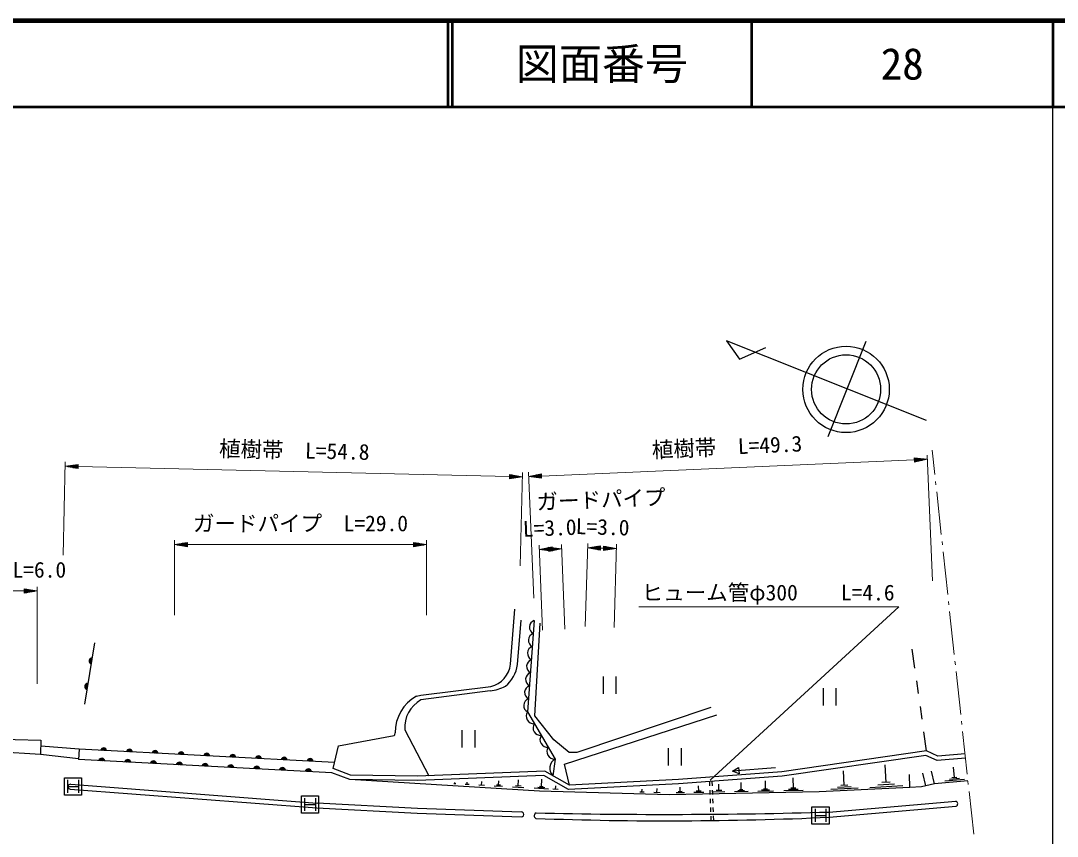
# Model space of a CAD drawing. Units: millimetres, scale not verified. Extents: x 40000 to 680000, y 20000 to 380000.
# Drawn here: x 459139 to 579500, y 285290 to 380000 of the extents above; entities that cross this region are included whole.
import ezdxf
from ezdxf.enums import TextEntityAlignment as Align

# ---------------------------------------------------------------- set-up
doc = ezdxf.new("R2010")
doc.units = ezdxf.units.MM
doc.header["$LTSCALE"] = 1000
for name, color, linetype, lineweight in [('M-BGD', 7, 'Continuous', 25), ('M-BGD-HTXT', 7, 'Continuous', 13), ('M-STR-HTXT', 7, 'Continuous', 13), ('M-STR-STRC', 7, 'Continuous', 25), ('M-STR-STRD', 7, 'Continuous', 25), ('M-TTL', 2, 'Continuous', 140), ('M-TTL-BAND', 7, 'Continuous', 25), ('M-TTL-LINE', 7, 'Continuous', 50)]:
    doc.layers.add(name, color=color, linetype=linetype, lineweight=lineweight)
doc.layers.add('M-TTL-TXT', color=7, linetype='Continuous')
doc.styles.add('ＭＳ ゴシック', font='')
doc.styles.get('ＭＳ ゴシック').set_extended_font_data('MS Gothic')

msp = doc.modelspace()

# ---------------------------------------------------------------- linework, layer by layer
at = {"layer": 'M-BGD'}
for p, q in [((541098, 342819), (542608, 340703)), ((564331, 333586), (541098, 342819)), ((542608, 340703), (545675, 342063)), ((552879, 331703), (557326, 342793)), ((516000, 305286), (516515, 311655)), ((516818, 305220), (517234, 310374)), ((467712, 307746), (466540, 300612)), ((562967, 304827), (562655, 307026)), ((526754, 303829), (526754, 301829)), ((528254, 303829), (528254, 301829)), ((563389, 301856), (563178, 303342)), ((513652, 302191), (505611, 301129)), ((552299, 302484), (552299, 300484)), ((553799, 302484), (553799, 300484)), ((563811, 298886), (563600, 300371)), ((503745, 297648), (506544, 292307)), ((510369, 297611), (510369, 295611)), ((511869, 297611), (511869, 295611)), ((564334, 295201), (564021, 297401)), ((455456, 295204), (461435, 294809)), ((465909, 295389), (461458, 295761)), ((465909, 295389), (465853, 294194)), ((495588, 293859), (465909, 295389)), ((534317, 295510), (534317, 293510)), ((535817, 295510), (535817, 293510)), ((564334, 295201), (547508, 292784)), ((565630, 294588), (564334, 295201)), ((461435, 294809), (465859, 294330)), ((495245, 292676), (465853, 294194)), ((564256, 294685), (547562, 292287)), ((565539, 294078), (564256, 294685)), ((568839, 294372), (565539, 294078)), ((568795, 294870), (565630, 294588)), ((497357, 291898), (495245, 292676)), ((497450, 292397), (495418, 293145)), ((520000, 292848), (505201, 292252)), ((522874, 291238), (520000, 292848)), ((547508, 292784), (535506, 291869)), ((541787, 292841), (542504, 293275)), ((546771, 293242), (541787, 292841)), ((542564, 292527), (541787, 292841)), ((542504, 293275), (542564, 292527)), ((554770, 291209), (554684, 292908)), ((559619, 291546), (559514, 293601)), ((564232, 291144), (563884, 292604)), ((565236, 291383), (564888, 292843)), ((567549, 292101), (567450, 293325)), ((505207, 291752), (497357, 291898)), ((505201, 292252), (497450, 292397)), ((519879, 292343), (505207, 291752)), ((509660, 291371), (509433, 291384)), ((509547, 291378), (509555, 291529)), ((511197, 291285), (510762, 291309)), ((510980, 291297), (510996, 291587)), ((512655, 291203), (512680, 291655)), ((514621, 291222), (514650, 291734)), ((516914, 291137), (516952, 291827)), ((519595, 291039), (519645, 291935)), ((522755, 290731), (519879, 292343)), ((535537, 291370), (522755, 290731)), ((535506, 291869), (522874, 291238)), ((547562, 292287), (535537, 291370)), ((539159, 291129), (539138, 291645)), ((539458, 291141), (539438, 291657)), ((540219, 290603), (540206, 291326)), ((542798, 290680), (542783, 291522)), ((545623, 290764), (545605, 291737)), ((548857, 290877), (548835, 292069)), ((560596, 291338), (558668, 291240)), ((560101, 291570), (559137, 291521)), ((562386, 290972), (562326, 292470)), ((569123, 291745), (565236, 291383)), ((568722, 291886), (566425, 291702)), ((568135, 291993), (566987, 291901)), ((567836, 292124), (567262, 292078)), ((512993, 291184), (512316, 291222)), ((515094, 291067), (514133, 291120)), ((514861, 291208), (514381, 291235)), ((517550, 290929), (516258, 291001)), ((517237, 291119), (516591, 291156)), ((520422, 290768), (518742, 290862)), ((520008, 290904), (519169, 290951)), ((519805, 291027), (519385, 291051)), ((521560, 290704), (520907, 290741)), ((521234, 290723), (521258, 291158)), ((531542, 290396), (531009, 290410)), ((531275, 290403), (531285, 290758)), ((533377, 290345), (532642, 290365)), ((533009, 290355), (533023, 290845)), ((536198, 290349), (535235, 290331)), ((535955, 290473), (535473, 290464)), ((535714, 290469), (535705, 290982)), ((538442, 290390), (537292, 290369)), ((538152, 290538), (537576, 290527)), ((537864, 290533), (537853, 291146)), ((539199, 290130), (539179, 290629)), ((539498, 290142), (539478, 290641)), ((540900, 290434), (539544, 290410)), ((540558, 290609), (539880, 290597)), ((543592, 290483), (542012, 290455)), ((543195, 290581), (542405, 290567)), ((542996, 290683), (542601, 290676)), ((546540, 290537), (544715, 290504)), ((546082, 290650), (545169, 290634)), ((545851, 290768), (545395, 290760)), ((549979, 290599), (547745, 290559)), ((549418, 290738), (548301, 290718)), ((549136, 290882), (548577, 290872)), ((556385, 290866), (553199, 290703)), ((555578, 291037), (553985, 290956)), ((555169, 291229), (554372, 291189)), ((561572, 291130), (557718, 290934)), ((539239, 289130), (539219, 289630)), ((539538, 289142), (539518, 289642)), ((539278, 288131), (539258, 288631)), ((539578, 288143), (539558, 288643)), ((539319, 287116), (539298, 287632)), ((539619, 287128), (539598, 287644))]:
    msp.add_line(p, q, dxfattribs=at)
for points in [[(518765, 310351), (517982, 299735), (521188, 294261), (520941, 292321)], [(539261, 300258), (523729, 295033), (522827, 295033), (521045, 296482), (518837, 299284), (519454, 310054)], [(505089, 301563), (505580, 301688), (513731, 302688)], [(522874, 291238), (522280, 293667), (539950, 299379)], [(495418, 293145), (496051, 295802), (502511, 296990), (502588, 297084), (502625, 297316)], [(455489, 296595), (461475, 296450), (461435, 294809)], [(562386, 290972), (551841, 290433), (534424, 290117), (519383, 290528), (497357, 291898)], [(565236, 291383), (563729, 291025), (562386, 290972)]]:
    msp.add_lwpolyline(points, dxfattribs=at)
for radius in [5016, 4013]:
    msp.add_circle((554976, 337189), radius, dxfattribs=at)
for centre, radius, start, end in [((519037, 309569), 828, 109.12113, 242.4344), ((518925, 308052), 828, 109.12113, 242.4344), ((518813, 306536), 828, 109.12113, 242.4344), ((467423, 305651), 354, 89.46787, 251.87305), ((467423, 305651), 283, 91.69191, 249.64901), ((467423, 305651), 212, 95.43824, 245.90268), ((467423, 305651), 142, 103.14997, 238.19095), ((467423, 305651), 100, 113.46763, 227.87329), ((467423, 305651), 100, 113.46763, 227.87329), ((518701, 305019), 828, 109.12113, 242.4344), ((513079, 305547), 2933, 282.84236, 354.89793), ((512991, 305719), 3859, 309.02971, 352.57353), ((518589, 303503), 828, 109.12113, 242.4344), ((466937, 302690), 354, 89.46787, 251.87305), ((466937, 302690), 283, 91.69191, 249.64901), ((466937, 302690), 212, 95.43824, 245.90268), ((466937, 302690), 142, 103.14997, 238.19095), ((466937, 302690), 100, 113.46763, 227.87329), ((466937, 302690), 100, 113.46763, 227.87329), ((513321, 306508), 4330, 274.38487, 299.01361), ((518477, 301986), 828, 109.12113, 242.4344), ((507445, 297358), 4820, 119.26137, 180.49807), ((507345, 297959), 3613, 118.68485, 184.95063), ((518365, 300469), 828, 109.12113, 242.4344), ((518709, 299242), 879, 145.89351, 274.82008), ((519511, 297874), 879, 145.89351, 274.82008), ((520312, 296505), 879, 145.89351, 274.82008), ((468761, 295188), 354, 5.84455, 168.24972), ((468761, 295188), 283, 8.06858, 166.02568), ((468761, 295188), 212, 11.81491, 162.27936), ((468761, 295188), 142, 19.52664, 154.56763), ((468761, 295188), 100, 29.8443, 144.24997), ((468761, 295188), 100, 29.8443, 144.24997), ((471757, 295034), 354, 5.84455, 168.24972), ((471757, 295034), 283, 8.06858, 166.02568), ((471757, 295034), 212, 11.81491, 162.27936), ((471757, 295034), 142, 19.52664, 154.56763), ((471757, 295034), 100, 29.8443, 144.24997), ((471757, 295034), 100, 29.8443, 144.24997), ((474753, 294879), 354, 5.84455, 168.24972), ((474753, 294879), 283, 8.06858, 166.02568), ((474753, 294879), 212, 11.81491, 162.27936), ((474753, 294879), 142, 19.52664, 154.56763), ((474753, 294879), 100, 29.8443, 144.24997), ((474753, 294879), 100, 29.8443, 144.24997), ((477750, 294724), 354, 5.84455, 168.24972), ((477750, 294724), 283, 8.06858, 166.02568), ((477750, 294724), 212, 11.81491, 162.27936), ((480746, 294570), 354, 5.84455, 168.24972), ((521114, 295137), 879, 145.89351, 274.82008), ((468562, 294000), 354, 5.84188, 168.24706), ((468562, 294000), 283, 8.06592, 166.02302), ((468562, 294000), 212, 11.81224, 162.27669), ((468562, 294000), 142, 19.52397, 154.56496), ((468562, 294000), 100, 29.84163, 144.2473), ((468562, 294000), 100, 29.84163, 144.2473), ((471558, 293845), 354, 5.84188, 168.24706), ((471558, 293845), 283, 8.06592, 166.02302), ((471558, 293845), 212, 11.81224, 162.27669), ((471558, 293845), 142, 19.52397, 154.56496), ((471558, 293845), 100, 29.84163, 144.2473), ((471558, 293845), 100, 29.84163, 144.2473), ((474554, 293690), 354, 5.84188, 168.24706), ((474554, 293690), 283, 8.06592, 166.02302), ((474554, 293690), 212, 11.81224, 162.27669), ((474554, 293690), 142, 19.52397, 154.56496), ((474554, 293690), 100, 29.84163, 144.2473), ((474554, 293690), 100, 29.84163, 144.2473), ((477550, 293536), 354, 5.84188, 168.24706), ((477550, 293536), 283, 8.06592, 166.02302), ((477550, 293536), 212, 11.81224, 162.27669), ((477750, 294724), 142, 19.52664, 154.56763), ((477750, 294724), 100, 29.8443, 144.24997), ((477750, 294724), 100, 29.8443, 144.24997), ((480546, 293381), 354, 5.84188, 168.24706), ((480746, 294570), 283, 8.06858, 166.02568), ((480746, 294570), 212, 11.81491, 162.27936), ((480746, 294570), 142, 19.52664, 154.56763), ((480746, 294570), 100, 29.8443, 144.24997), ((480746, 294570), 100, 29.8443, 144.24997), ((483742, 294415), 354, 5.84455, 168.24972), ((483742, 294415), 283, 8.06858, 166.02568), ((483742, 294415), 212, 11.81491, 162.27936), ((483742, 294415), 142, 19.52664, 154.56763), ((483742, 294415), 100, 29.8443, 144.24997), ((483742, 294415), 100, 29.8443, 144.24997), ((486738, 294261), 354, 5.84455, 168.24972), ((486738, 294261), 283, 8.06858, 166.02568), ((486738, 294261), 212, 11.81491, 162.27936), ((486738, 294261), 142, 19.52664, 154.56763), ((486738, 294261), 100, 29.8443, 144.24997), ((486738, 294261), 100, 29.8443, 144.24997), ((489734, 294106), 354, 5.84455, 168.24972), ((489734, 294106), 283, 8.06858, 166.02568), ((489734, 294106), 212, 11.81491, 162.27936), ((489734, 294106), 142, 19.52664, 154.56763), ((489734, 294106), 100, 29.8443, 144.24997), ((489734, 294106), 100, 29.8443, 144.24997), ((492730, 293952), 354, 5.84455, 168.24972), ((492730, 293952), 283, 8.06858, 166.02568), ((492730, 293952), 212, 11.81491, 162.27936), ((492730, 293952), 142, 19.52664, 154.56763), ((492730, 293952), 100, 29.8443, 144.24997), ((492730, 293952), 100, 29.8443, 144.24997), ((521765, 293202), 1206, 118.59306, 226.9106), ((477550, 293536), 142, 19.52397, 154.56496), ((477550, 293536), 100, 29.84163, 144.2473), ((477550, 293536), 100, 29.84163, 144.2473), ((480546, 293381), 283, 8.06592, 166.02302), ((480546, 293381), 212, 11.81224, 162.27669), ((480546, 293381), 142, 19.52397, 154.56496), ((480546, 293381), 100, 29.84163, 144.2473), ((480546, 293381), 100, 29.84163, 144.2473), ((483542, 293226), 354, 5.84188, 168.24706), ((483542, 293226), 283, 8.06592, 166.02302), ((483542, 293226), 212, 11.81224, 162.27669), ((483542, 293226), 142, 19.52397, 154.56496), ((483542, 293226), 100, 29.84163, 144.2473), ((483542, 293226), 100, 29.84163, 144.2473), ((486538, 293072), 354, 5.84188, 168.24706), ((486538, 293072), 283, 8.06592, 166.02302), ((486538, 293072), 212, 11.81224, 162.27669), ((486538, 293072), 142, 19.52397, 154.56496), ((486538, 293072), 100, 29.84163, 144.2473), ((486538, 293072), 100, 29.84163, 144.2473), ((489534, 292917), 354, 5.84188, 168.24706), ((489534, 292917), 283, 8.06592, 166.02302), ((489534, 292917), 212, 11.81224, 162.27669), ((489534, 292917), 142, 19.52397, 154.56496), ((489534, 292917), 100, 29.84163, 144.2473), ((489534, 292917), 100, 29.84163, 144.2473), ((492530, 292762), 354, 5.84188, 168.24706), ((492530, 292762), 283, 8.06592, 166.02302), ((492530, 292762), 212, 11.81224, 162.27669), ((492530, 292762), 142, 19.52397, 154.56496), ((492530, 292762), 100, 29.84163, 144.2473), ((492530, 292762), 100, 29.84163, 144.2473)]:
    msp.add_arc(centre, radius, start, end, dxfattribs=at)
at = {"layer": 'M-BGD-HTXT'}
for p, q in [((565281, 327286), (564976, 330110)), ((565410, 326093), (565367, 326491)), ((566034, 320327), (565496, 325298)), ((566162, 319133), (566119, 319531)), ((566786, 313367), (566248, 318338)), ((566915, 312174), (566872, 312572)), ((567538, 306408), (567001, 311379)), ((567667, 305215), (567624, 305612)), ((568291, 299448), (567753, 304419)), ((568420, 298255), (568377, 298653)), ((569043, 292489), (568506, 297460)), ((569172, 291296), (569129, 291693)), ((569795, 285529), (569258, 290500))]:
    msp.add_line(p, q, dxfattribs=at)
at = {"layer": 'M-STR-HTXT'}
for p, q in [((464059, 317942), (464311, 328765)), ((519613, 327127), (562898, 329001)), ((564396, 329066), (562887, 329251)), ((562887, 329251), (562909, 328752)), ((563189, 329214), (562889, 329201)), ((562891, 329151), (563491, 329177)), ((563793, 329140), (562893, 329101)), ((562896, 329051), (564094, 329103)), ((564396, 329066), (562898, 329001)), ((562900, 328951), (564099, 329003)), ((563801, 328940), (562902, 328901)), ((562904, 328851), (563504, 328877)), ((563206, 328814), (562906, 328801)), ((564396, 329066), (562909, 328752)), ((565007, 314964), (564375, 329566)), ((464299, 328266), (465805, 328481)), ((464299, 328266), (465793, 327981)), ((464299, 328266), (465799, 328231)), ((465798, 328181), (464598, 328209)), ((465800, 328281), (464600, 328309)), ((464897, 328152), (465797, 328131)), ((464901, 328352), (465801, 328331)), ((465795, 328081), (465196, 328095)), ((465802, 328381), (465203, 328395)), ((465494, 328038), (465794, 328031)), ((465504, 328438), (465804, 328431)), ((465793, 327981), (465805, 328481)), ((465799, 328231), (515886, 327066)), ((517146, 316707), (517397, 327531)), ((518725, 312960), (518093, 327562)), ((515892, 327316), (515880, 326816)), ((517386, 327031), (515880, 326816)), ((516181, 326859), (515882, 326866)), ((515883, 326916), (516483, 326902)), ((516784, 326945), (515884, 326966)), ((515885, 327016), (517085, 326988)), ((517386, 327031), (515886, 327066)), ((515887, 327116), (517087, 327088)), ((516788, 327145), (515888, 327166)), ((515890, 327216), (516489, 327202)), ((516191, 327259), (515891, 327266)), ((517386, 327031), (515892, 327316)), ((518115, 327063), (519602, 327377)), ((518115, 327063), (519613, 327127)), ((518115, 327063), (519624, 326878)), ((519611, 327177), (518412, 327126)), ((519615, 327077), (518416, 327026)), ((518710, 327188), (519609, 327227)), ((518718, 326989), (519617, 327028)), ((519607, 327277), (519007, 327251)), ((519620, 326978), (519020, 326952)), ((519305, 327314), (519605, 327327)), ((519322, 326915), (519622, 326928)), ((519624, 326878), (519602, 327377)), ((476994, 310986), (476994, 319661)), ((476994, 319161), (478494, 319411)), ((476994, 319161), (478494, 318911)), ((476994, 319161), (478494, 319161)), ((478494, 319211), (477294, 319211)), ((478494, 319111), (477294, 319111)), ((477594, 319261), (478494, 319261)), ((477594, 319061), (478494, 319061)), ((478494, 319311), (477894, 319311)), ((478494, 319011), (477894, 319011)), ((478194, 319361), (478494, 319361)), ((478194, 318961), (478494, 318961)), ((478494, 318911), (478494, 319411)), ((478494, 319161), (504750, 319161)), ((506250, 319161), (504750, 319411)), ((504750, 319411), (504750, 318911)), ((505050, 319361), (504750, 319361)), ((504750, 319311), (505350, 319311)), ((505650, 319261), (504750, 319261)), ((504750, 319211), (505950, 319211)), ((506250, 319161), (504750, 318911)), ((506250, 319161), (504750, 319161)), ((504750, 319111), (505950, 319111)), ((505650, 319061), (504750, 319061)), ((504750, 319011), (505350, 319011)), ((505050, 318961), (504750, 318961)), ((506250, 310986), (506250, 319661)), ((519716, 309238), (519337, 319085)), ((522309, 309338), (521931, 319184)), ((524691, 309638), (524979, 319301)), ((524964, 318801), (526471, 319006)), ((526170, 318965), (526469, 318956)), ((526456, 318506), (526471, 319006)), ((526814, 318996), (526799, 318496)), ((528306, 318701), (526814, 318996)), ((528033, 309538), (528321, 319201)), ((519356, 318585), (520845, 318893)), ((519356, 318585), (520855, 318643)), ((519356, 318585), (520865, 318393)), ((520853, 318693), (519654, 318647)), ((520857, 318593), (519658, 318547)), ((519952, 318708), (520851, 318743)), ((519960, 318508), (520859, 318543)), ((520849, 318793), (520250, 318770)), ((520861, 318493), (520261, 318470)), ((521950, 318685), (520441, 318877)), ((520441, 318877), (520461, 318377)), ((520743, 318839), (520443, 318827)), ((520445, 318777), (521045, 318800)), ((521347, 318762), (520447, 318727)), ((520449, 318677), (521648, 318723)), ((521950, 318685), (520451, 318627)), ((520453, 318577), (521652, 318623)), ((521354, 318562), (520455, 318527)), ((520457, 318477), (521056, 318500)), ((520759, 318439), (520459, 318427)), ((521950, 318685), (520461, 318377)), ((520548, 318831), (520847, 318843)), ((520563, 318431), (520863, 318443)), ((520865, 318393), (520845, 318893)), ((524964, 318801), (526456, 318506)), ((524964, 318801), (526464, 318756)), ((526462, 318706), (525263, 318742)), ((526465, 318806), (525266, 318842)), ((525561, 318683), (526461, 318656)), ((525567, 318883), (526467, 318856)), ((526459, 318606), (525859, 318624)), ((526468, 318906), (525868, 318924)), ((526158, 318565), (526458, 318556)), ((526464, 318756), (526807, 318746)), ((528306, 318701), (526799, 318496)), ((527101, 318537), (526801, 318546)), ((526802, 318596), (527402, 318578)), ((527704, 318619), (526804, 318646)), ((526805, 318696), (528005, 318660)), ((528306, 318701), (526807, 318746)), ((526808, 318796), (528008, 318760)), ((527710, 318819), (526810, 318846)), ((526811, 318896), (527411, 318878)), ((527113, 318937), (526813, 318946)), ((461057, 302980), (461057, 314274)), ((456796, 313774), (459557, 313774)), ((461057, 313774), (459557, 314024)), ((459557, 314024), (459557, 313524)), ((459857, 313974), (459557, 313974)), ((459557, 313924), (460157, 313924)), ((460457, 313874), (459557, 313874)), ((459557, 313824), (460757, 313824)), ((461057, 313774), (459557, 313524)), ((461057, 313774), (459557, 313774)), ((459557, 313724), (460757, 313724)), ((460457, 313674), (459557, 313674)), ((459557, 313624), (460157, 313624)), ((459857, 313574), (459557, 313574))]:
    msp.add_line(p, q, dxfattribs=at)
msp.add_lwpolyline([(539209, 291800), (561121, 311932), (530921, 311932)], dxfattribs=at)
at = {"layer": 'M-STR-STRC'}
for p, q in [((464205, 290075), (464205, 292075)), ((464205, 292075), (466205, 292075)), ((464580, 291825), (464580, 290325)), ((465830, 291825), (465830, 290325)), ((466205, 292075), (466205, 290075)), ((466205, 290075), (464205, 290075)), ((464580, 291075), (465830, 291075)), ((491730, 287975), (491730, 289975)), ((491730, 289975), (493730, 289975)), ((492105, 289725), (492105, 288225)), ((492105, 288975), (493355, 288975)), ((493355, 289725), (493355, 288225)), ((493730, 289975), (493730, 287975)), ((493730, 287975), (491730, 287975)), ((551016, 286711), (551016, 288711)), ((551016, 288711), (553016, 288711)), ((551391, 288461), (551391, 286961)), ((551391, 287711), (552641, 287711)), ((552641, 288461), (552641, 286961)), ((553016, 288711), (553016, 286711)), ((553016, 286711), (551016, 286711))]:
    msp.add_line(p, q, dxfattribs=at)
at = {"layer": 'M-STR-STRD'}
for p, q in [((464940, 291329), (493564, 289153)), ((493550, 289154), (505205, 288549)), ((552962, 288100), (567723, 289369)), ((505196, 288550), (517252, 288120)), ((553013, 287500), (567775, 288769))]:
    msp.add_line(p, q, dxfattribs=at)
msp.add_lwpolyline([(464896, 290751), (493520, 288575), (505175, 287970), (517232, 287541)], dxfattribs=at)
for centre, radius, start, end in [((464920, 291040), 290, 86.04313, 265.26261), ((567604, 289057), 334, 300.69962, 69.12962), ((517259, 287830), 290, 264.53484, 91.38405), ((519112, 287676), 352, 111.90814, 243.45227), ((534053, 955129), 667297, 268.70574, 271.62382), ((534252, 711578), 424492, 267.93475, 272.53315)]:
    msp.add_arc(centre, radius, start, end, dxfattribs=at)
at = {"layer": 'M-TTL'}
msp.add_line((680000, 380000), (40000, 380000), dxfattribs=at)
at = {"layer": 'M-TTL-BAND'}
msp.add_line((579000, 20000), (579000, 370000), dxfattribs=at)
at = {"layer": 'M-TTL-LINE'}
for p, q in [((508747, 380000), (508747, 370000)), ((509247, 380000), (509247, 370000)), ((543997, 380000), (543997, 370000)), ((579000, 380000), (579000, 370000)), ((40000, 370000), (680000, 370000))]:
    msp.add_line(p, q, dxfattribs=at)

# ---------------------------------------------------------------- texts
at = {"layer": 'M-STR-HTXT', "style": 'ＭＳ ゴシック'}
for s, rotation, p in [('植樹帯  L=54.8', 358.668, (490866, 328648)), ('植樹帯  L=49.3', 2.479, (541212, 329063)), ('ガードパイプ', 2.203, (526576, 322936)), ('L=3.0', 2.203, (520615, 319634)), ('L=3.0', 358.29, (526665, 319750))]:
    msp.add_text(s, height=1833, rotation=rotation, dxfattribs=at).set_placement(p, align=Align.BOTTOM_CENTER)
for s, p in [('ガードパイプ  L=29.0', (491622, 320161)), ('側溝 L=6.0', (458176, 314774)), ('ヒューム管φ300\u3000\u3000L=4.6', (545921, 312132))]:
    msp.add_text(s, height=1833, dxfattribs=at).set_placement(p, align=Align.BOTTOM_CENTER)
at = {"layer": 'M-TTL-TXT', "style": 'ＭＳ ゴシック'}
for s, p in [('図面番号', (526622, 375000)), ('28', (561497, 375000))]:
    msp.add_text(s, height=3666, dxfattribs=at).set_placement(p, align=Align.MIDDLE_CENTER)

doc.saveas('drawing.dxf')
